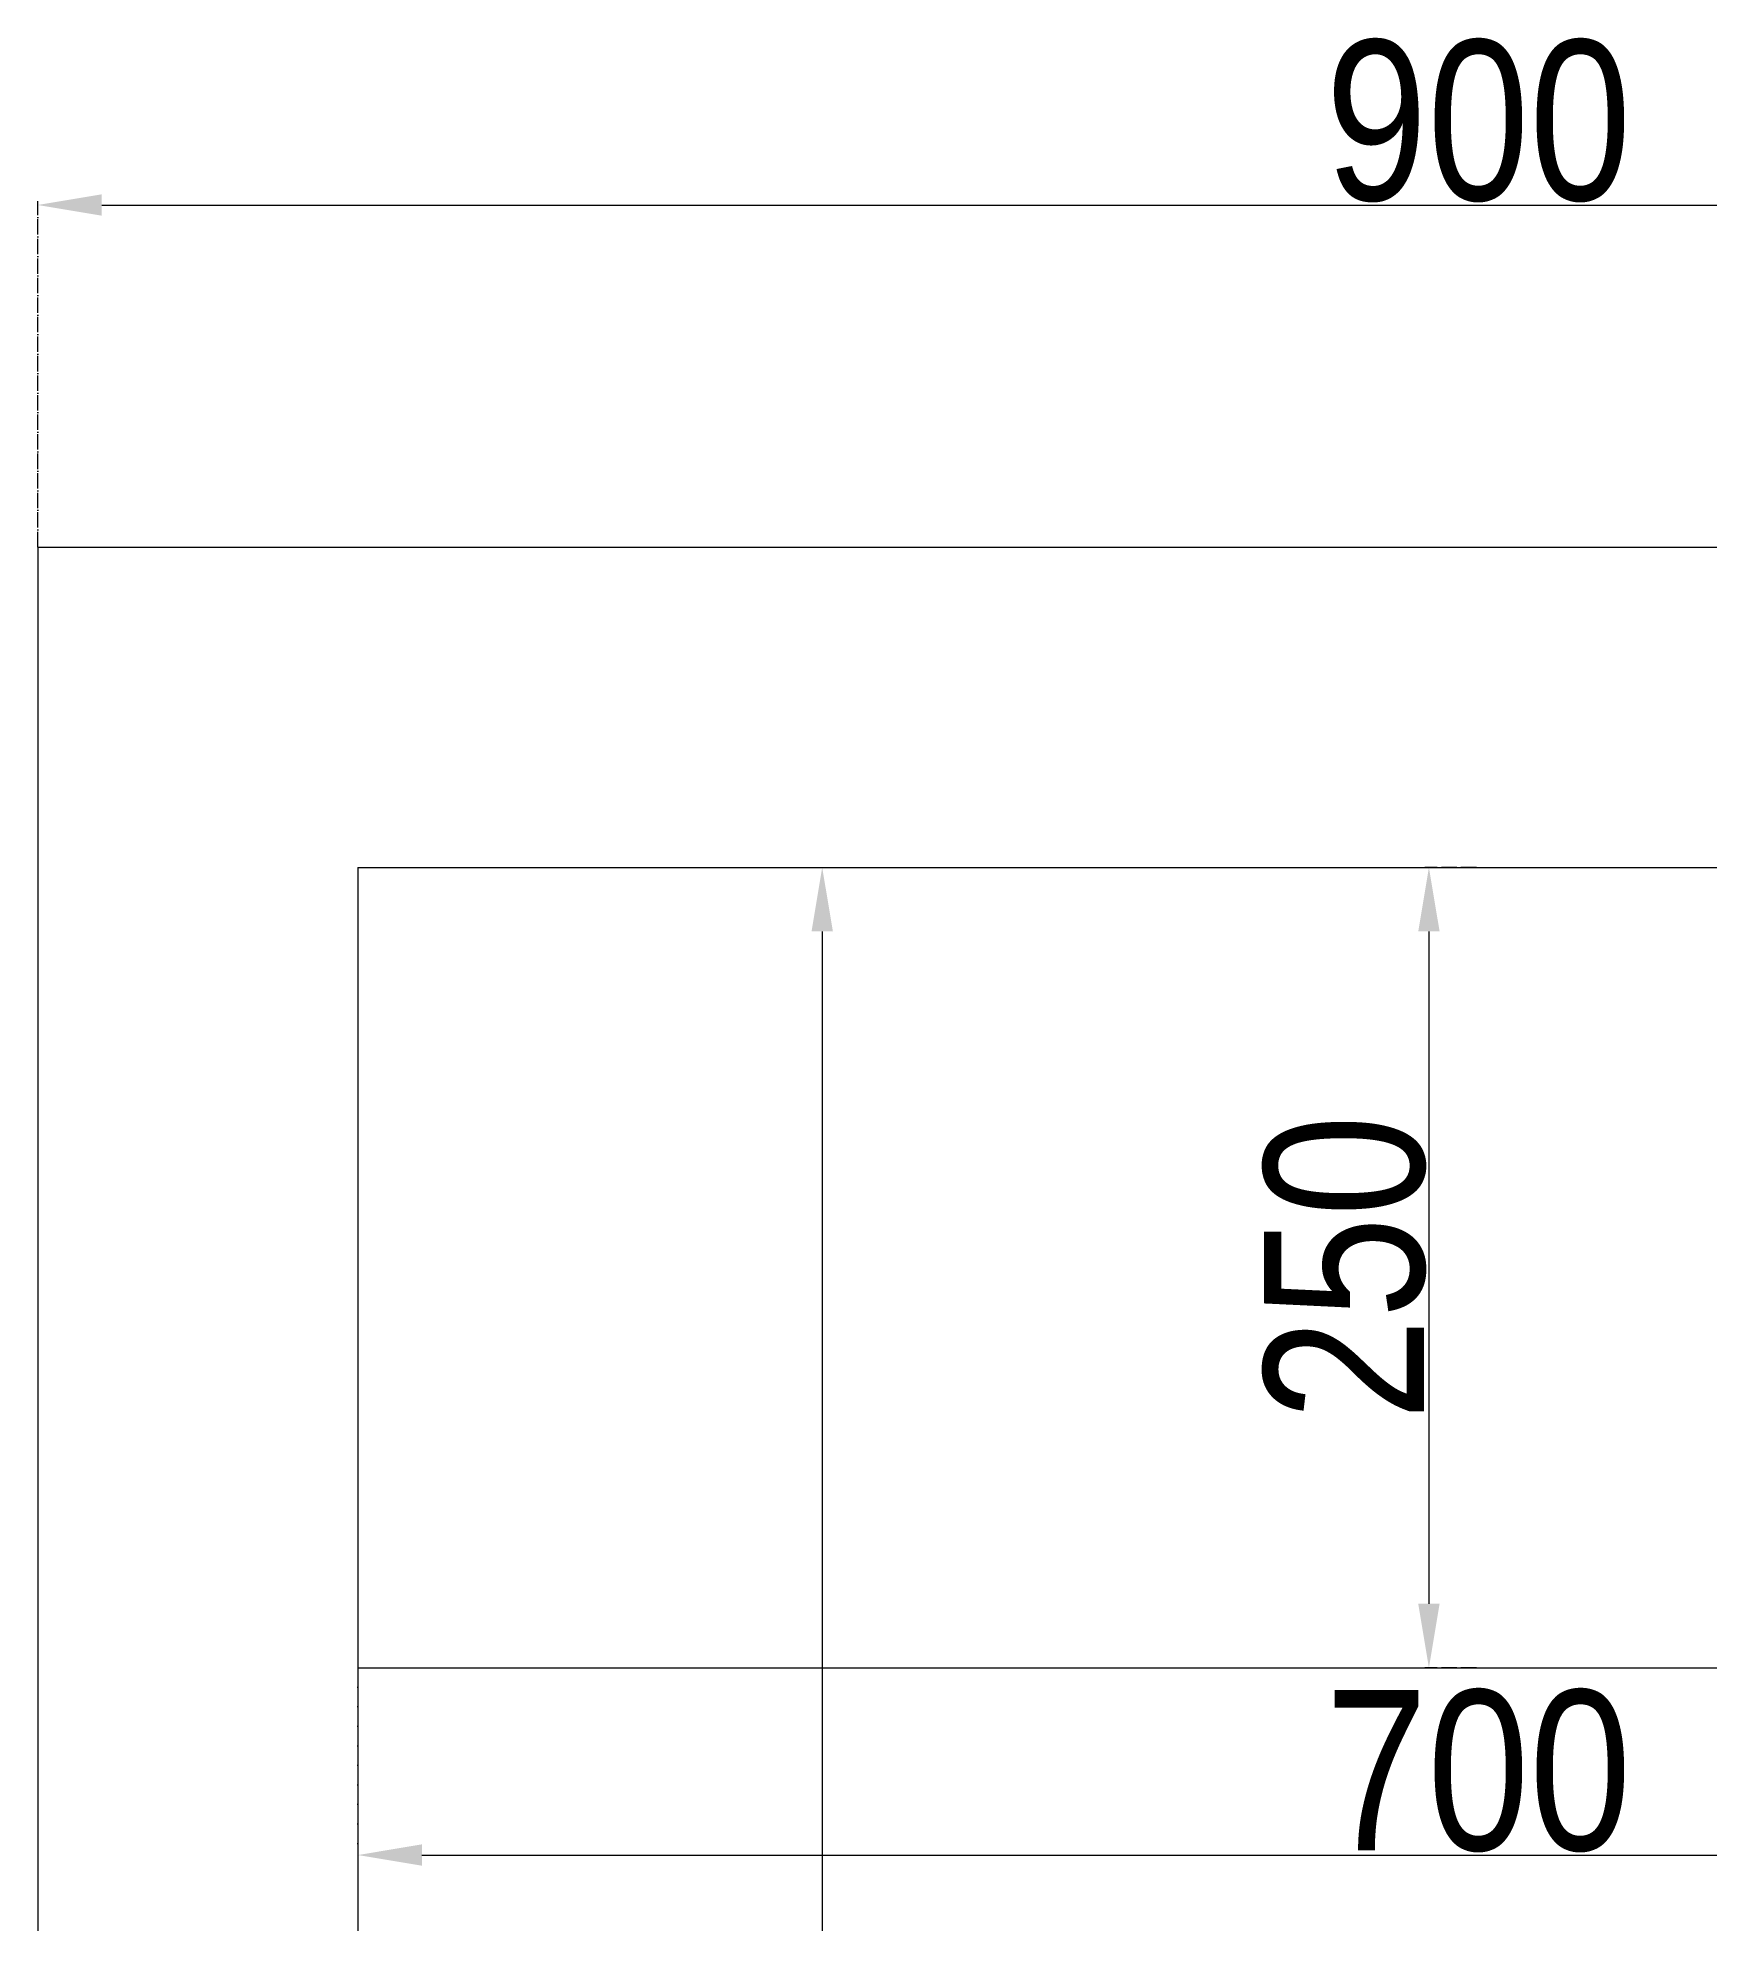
# Model space of a CAD drawing. Header units: millimetres. Extents: x 288 to 7016, y 261 to 3392.
# Drawn here: x 288 to 810, y 1547 to 2136 of the extents above; entities that cross this region are included whole.
import ezdxf

# ---------------------------------------------------------------- set-up
doc = ezdxf.new("R2010")
doc.units = ezdxf.units.MM
doc.header["$LTSCALE"] = 0.2
doc.linetypes.add('ACAD_ISO04W100', pattern=[30, 24, -3, 0, -3])
doc.styles.get("Standard").update_dxf_attribs({"font": 'ARIALN.TTF'})
doc.dimstyles.new('ISO-25', dxfattribs={"dimtxt": 2.5, "dimasz": 20, "dimexe": 1.25, "dimexo": 0.625, "dimtad": 1, "dimdec": 0, "dimtxsty": 'Standard', "dimcen": 2.5, "dimclrt": 1, "dimadec": 0, "dimazin": 0, "dimtfac": 1, "dimtdec": 0, "dimtmove": 0, "dimatfit": 3, "dimfxl": 1, "dimarcsym": 0})

# ---------------------------------------------------------------- blocks, each defined once
blk = doc.blocks.new('*D2')
at = {"color": 0, "linetype": 'ACAD_ISO04W100', "lineweight": -2, "transparency": 16777216}
for p, q in [((288.18, 1976.78), (288.18, 2084.89)), ((1188.18, 1976.78), (1188.18, 2084.89))]:
    blk.add_line(p, q, dxfattribs=at)
at = {"color": 0, "lineweight": -2, "transparency": 16777216}
blk.add_line((308.18, 2083.64), (1168.18, 2083.64), dxfattribs=at)
at = {"color": 0, "transparency": 16777216}
for points in [[(308.18, 2086.97), (308.18, 2080.31), (288.18, 2083.64)], [(1168.18, 2086.97), (1168.18, 2080.31), (1188.18, 2083.64)]]:
    blk.add_solid(points, dxfattribs=at)
at = {"layer": 'Defpoints', "color": 0, "transparency": 16777216}
for p in [(1188.18, 2083.64), (288.18, 1976.15), (1188.18, 1976.15)]:
    blk.add_point(p, dxfattribs=at)
at = {"color": 1, "transparency": 16777216, "insert": (738.18, 2109.79), "char_height": 2.5, "attachment_point": 5}
blk.add_mtext('{\\H20x;900}', dxfattribs=at)
blk = doc.blocks.new('*D3')
at = {"color": 0, "linetype": 'ACAD_ISO04W100', "lineweight": -2, "transparency": 16777216}
for p, q in [((737.55, 1876.74), (721.48, 1876.74)), ((737.55, 1626.74), (721.48, 1626.74))]:
    blk.add_line(p, q, dxfattribs=at)
at = {"color": 0, "lineweight": -2, "transparency": 16777216}
blk.add_line((722.73, 1856.74), (722.73, 1646.74), dxfattribs=at)
at = {"color": 0, "transparency": 16777216}
for points in [[(719.4, 1856.74), (726.07, 1856.74), (722.73, 1876.74)], [(719.4, 1646.74), (726.07, 1646.74), (722.73, 1626.74)]]:
    blk.add_solid(points, dxfattribs=at)
at = {"layer": 'Defpoints', "color": 0, "transparency": 16777216}
for p in [(738.18, 1876.74), (722.73, 1626.74), (738.18, 1626.74)]:
    blk.add_point(p, dxfattribs=at)
at = {"color": 1, "transparency": 16777216, "insert": (696.58, 1751.74), "char_height": 2.5, "attachment_point": 5, "rotation": 90}
blk.add_mtext('{\\H20x;250}', dxfattribs=at)
blk = doc.blocks.new('*D4')
at = {"color": 0, "linetype": 'ACAD_ISO04W100', "lineweight": -2, "transparency": 16777216}
for p, q in [((388.18, 1626.11), (388.18, 1567.01)), ((1088.18, 1626.11), (1088.18, 1567.01))]:
    blk.add_line(p, q, dxfattribs=at)
at = {"color": 0, "lineweight": -2, "transparency": 16777216}
blk.add_line((408.18, 1568.26), (1068.18, 1568.26), dxfattribs=at)
at = {"color": 0, "transparency": 16777216}
for points in [[(408.18, 1571.6), (408.18, 1564.93), (388.18, 1568.26)], [(1068.18, 1571.6), (1068.18, 1564.93), (1088.18, 1568.26)]]:
    blk.add_solid(points, dxfattribs=at)
at = {"layer": 'Defpoints', "color": 0, "transparency": 16777216}
for p in [(388.18, 1626.74), (1088.18, 1626.74), (1088.18, 1568.26)]:
    blk.add_point(p, dxfattribs=at)
at = {"color": 1, "transparency": 16777216, "insert": (738.18, 1594.42), "char_height": 2.5, "attachment_point": 5}
blk.add_mtext('{\\H20x;700}', dxfattribs=at)
blk = doc.blocks.new('*D5')
at = {"color": 0, "linetype": 'ACAD_ISO04W100', "lineweight": -2, "transparency": 16777216}
for p, q in [((388.8, 1876.74), (534.47, 1876.74)), ((392.57, 976.74), (534.47, 976.74))]:
    blk.add_line(p, q, dxfattribs=at)
at = {"color": 0, "lineweight": -2, "transparency": 16777216}
blk.add_line((533.22, 1856.74), (533.22, 996.74), dxfattribs=at)
at = {"color": 0, "transparency": 16777216}
for points in [[(529.89, 1856.74), (536.56, 1856.74), (533.22, 1876.74)], [(529.89, 996.74), (536.56, 996.74), (533.22, 976.74)]]:
    blk.add_solid(points, dxfattribs=at)
at = {"layer": 'Defpoints', "color": 0, "transparency": 16777216}
for p in [(388.18, 1876.74), (391.94, 976.74), (533.22, 976.74)]:
    blk.add_point(p, dxfattribs=at)
at = {"color": 1, "transparency": 16777216, "insert": (507.07, 1426.74), "char_height": 2.5, "attachment_point": 5, "rotation": 90}
blk.add_mtext('{\\H20x;900}', dxfattribs=at)

msp = doc.modelspace()

# ---------------------------------------------------------------- linework, layer by layer
for p, q in [((288.18, 1976.74), (288.18, 976.74)), ((288.18, 1976.74), (1188.18, 1976.74)), ((388.18, 1876.74), (388.18, 1076.74)), ((388.18, 1876.74), (1088.18, 1876.74)), ((388.18, 1626.74), (1088.18, 1626.74))]:
    msp.add_line(p, q)

# ---------------------------------------------------------------- dimensions: what is measured, and where the dimension line sits
for base, p1, p2, picture, middle in [((1188.18, 2083.64), (288.18, 1976.15), (1188.18, 1976.15), '*D2', (738.18, 2109.79)), ((1088.18, 1568.26), (388.18, 1626.74), (1088.18, 1626.74), '*D4', (738.18, 1594.42))]:
    dim = msp.add_linear_dim(base=base, p1=p1, p2=p2, text='{\\H20x;<>}', dimstyle='ISO-25')
    dim.commit()
    dim.dimension.update_dxf_attribs({"geometry": picture, "text_midpoint": middle})
for base, p1, p2, picture, middle in [((533.22, 976.74), (388.18, 1876.74), (391.94, 976.74), '*D5', (507.07, 1426.74)), ((722.73, 1626.74), (738.18, 1876.74), (738.18, 1626.74), '*D3', (696.58, 1751.74))]:
    dim = msp.add_linear_dim(base=base, p1=p1, p2=p2, angle=90, text='{\\H20x;<>}', dimstyle='ISO-25')
    dim.commit()
    dim.dimension.update_dxf_attribs({"geometry": picture, "text_midpoint": middle})

doc.saveas('drawing.dxf')
